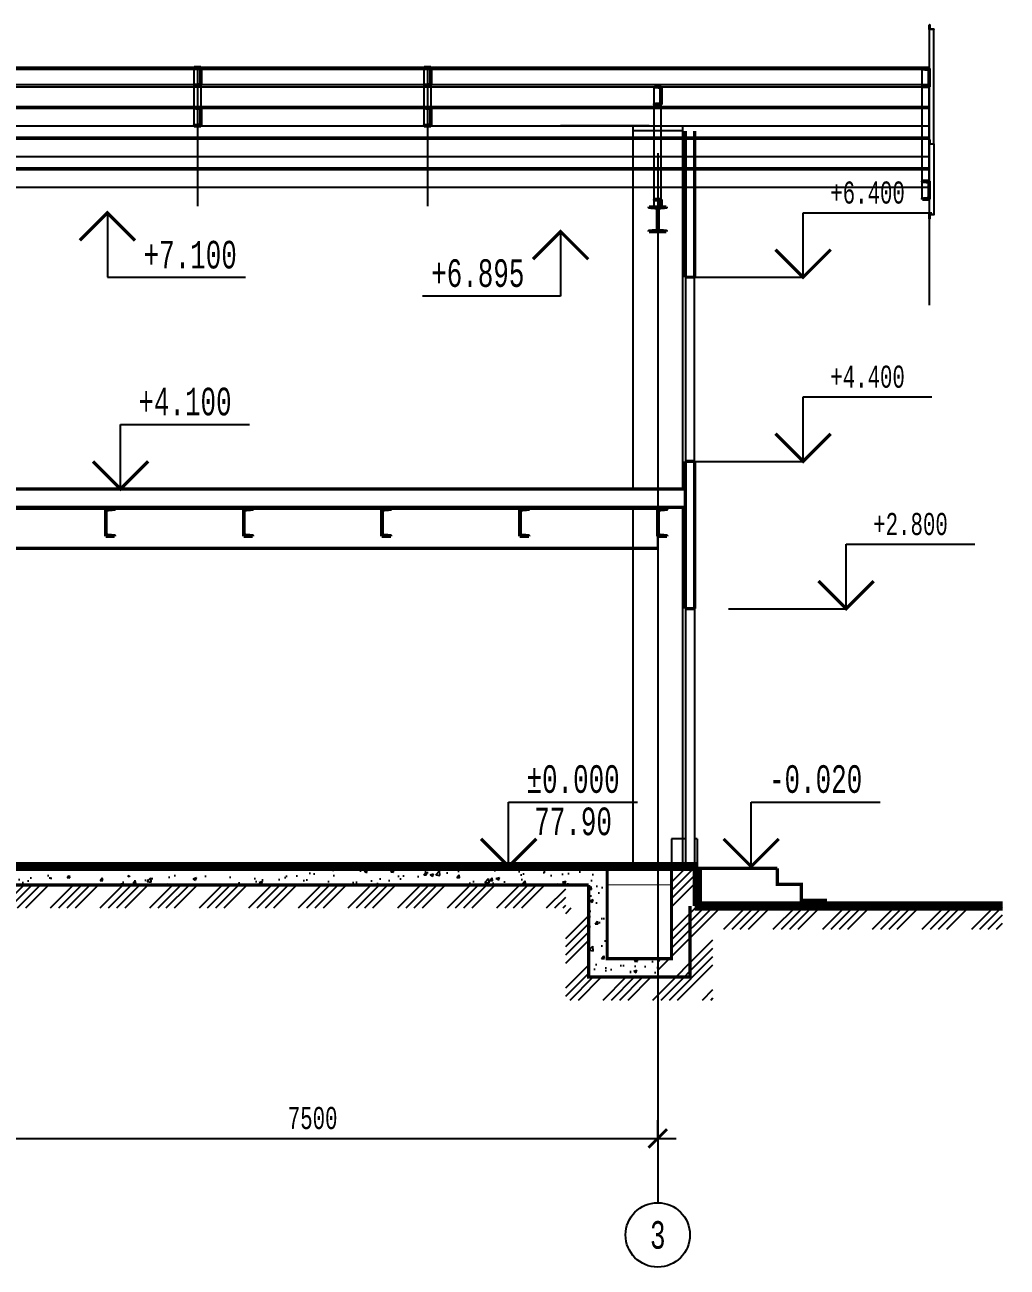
# Model space of a CAD drawing. Extents: x 419008 to 585152, y 366207 to 472224.
# Drawn here: x 547814 to 558487, y 434745 to 448237 of the extents above; entities that cross this region are included whole.
import ezdxf
from ezdxf.enums import TextEntityAlignment as Align

# ---------------------------------------------------------------- set-up
doc = ezdxf.new("R2010")
doc.units = 0
doc.header["$LTSCALE"] = 50
doc.header["$PDSIZE"] = -5
doc.linetypes.add('HIDDEN4', pattern=[10, 5, -5])
doc.layers.get('0').update_dxf_attribs({"linetype": 'CONTINUOUS'})
doc.layers.get('Defpoints').update_dxf_attribs({"linetype": 'CONTINUOUS'})
for name, color, linetype in [('AXIS', 40, 'CONTINUOUS'), ('base', 7, 'CONTINUOUS'), ('TEXT', 7, 'CONTINUOUS'), ('WALL', 5, 'CONTINUOUS')]:
    doc.layers.add(name, color=color, linetype=linetype)
doc.styles.add('MONOTXT1', font='monotxt1', dxfattribs={"width": 0.65, "height": 300})
doc.styles.add('ST_1', font='monotxt.shx', dxfattribs={"width": 0.65, "height": 300})
doc.styles.add('ST_2', font='monotxt.shx', dxfattribs={"width": 0.65, "height": 240})
doc.styles.get("Standard").update_dxf_attribs({"font": 'monotxt.shx', "width": 0.65, "height": 300})
doc.dimstyles.get("Standard").update_dxf_attribs({"dimtxt": 300, "dimasz": 300, "dimexe": 2, "dimexo": 2, "dimgap": 0.09, "dimtad": 1, "dimdec": 0, "dimzin": 0, "dimdsep": 46, "dimtxsty": 'Standard', "dimcen": 0.09, "dimadec": 0, "dimazin": 0, "dimtfac": 1, "dimtdec": 0, "dimtofl": 0, "dimtmove": 0, "dimatfit": 3, "dimfxl": 1, "dimtolj": 1, "dimtzin": 0, "dimarcsym": 0})

# ---------------------------------------------------------------- blocks, each defined once
blk = doc.blocks.new('o_1')
at = {"linetype": 'Continuous'}
for p, q in [((0, 7), (14, 7)), ((0, 0), (0, 7))]:
    blk.add_line(p, q, dxfattribs=at)
at = {"color": 7, "linetype": 'Continuous', "const_width": 0.35}
blk.add_lwpolyline([(-3, 3), (0, 0), (3, 3)], dxfattribs=at)
blk = doc.blocks.new('o_3')
at = {"linetype": 'Continuous'}
for p, q in [((0, 0), (0, -7)), ((0, -7), (15, -7))]:
    blk.add_line(p, q, dxfattribs=at)
at = {"color": 7, "linetype": 'Continuous', "const_width": 0.35}
blk.add_lwpolyline([(-3, -3), (0, 0), (3, -3)], dxfattribs=at)
blk = doc.blocks.new('_ARCHTICK')
at = {"color": 0, "linetype": 'ByBlock', "const_width": 0.15}
blk.add_lwpolyline([(-0.5, -0.5), (0.5, 0.5)], dxfattribs=at)
blk = doc.blocks.new('*D46')
at = {"layer": 'AXIS', "color": 174, "linetype": 'Continuous', "lineweight": -2, "transparency": 16777216}
for p, q in [((547191, 436143), (547191, 436343)), ((554691, 436143), (554691, 436343)), ((546991, 436143), (554891, 436143))]:
    blk.add_line(p, q, dxfattribs=at)
at = {"layer": 'Defpoints', "color": 0, "linetype": 'Continuous', "transparency": 16777216}
for p in [(547191, 436143), (554691, 436143), (554691, 436143)]:
    blk.add_point(p, dxfattribs=at)
at = {"layer": 'AXIS', "color": 174, "linetype": 'Continuous', "lineweight": -2, "transparency": 16777216, "xscale": 200, "yscale": 200, "zscale": 200, "rotation": 180}
blk.add_blockref('_ARCHTICK', (547191, 436143), dxfattribs=at)
at = {"layer": 'AXIS', "color": 174, "linetype": 'Continuous', "lineweight": -2, "transparency": 16777216, "xscale": 200, "yscale": 200, "zscale": 200}
blk.add_blockref('_ARCHTICK', (554691, 436143), dxfattribs=at)
at = {"layer": 'AXIS', "color": 174, "linetype": 'Continuous', "transparency": 16777216, "insert": (550941, 436363), "char_height": 240, "attachment_point": 5, "style": 'ST_2'}
blk.add_mtext('\\A1;7500', dxfattribs=at)
blk = doc.blocks.new('psw')
at = {"color": 7, "linetype": 'Continuous'}
blk.add_circle((0, -350), 350, dxfattribs=at)
at = {"color": 7, "linetype": 'Continuous', "style": 'MONOTXT1', "width": 0.65}
blk.add_attdef('99', text='', height=300, dxfattribs=at).set_placement((0, -350), align=Align.MIDDLE)
blk = doc.blocks.new('2250')
at = {"layer": 'base'}
for p, q in [((3.2, 50), (0, 50)), ((0, 50), (0, 0)), ((0, 0), (50, 0)), ((5, 10.5), (5, 48.2)), ((48.2, 5), (10.5, 5)), ((50, 3.2), (50, 0))]:
    blk.add_line(p, q, dxfattribs=at)
for centre, radius, start, end in [((3.2, 48.2), 1.8, 0, 90), ((10.5, 10.5), 5.5, 180, 270), ((48.2, 3.2), 1.8, 0, 90)]:
    blk.add_arc(centre, radius, start, end, dxfattribs=at)
blk = doc.blocks.new('A$C3DA15161')
at = {"layer": 'WALL'}
blk.add_line((711, 227), (711, -533), dxfattribs=at)
for p, rotation in [((761, 227), 90), ((761, -533), 180)]:
    blk.add_blockref('2250', p, dxfattribs=dict(at, rotation=rotation))

msp = doc.modelspace()

# ---------------------------------------------------------------- hatches: boundary and pattern name
at = {"layer": 'base', "linetype": 'Continuous'}
h = msp.add_hatch(dxfattribs=at)
h.set_pattern_fill('AR-CONC', scale=50, style=0)
h.set_pattern_definition([(50, (450831.37, 464152.64), (358.6301, -31.3761), [37.5, -412.5]), (355, (450831.37, 464152.64), (-69.3757, 376.0961), [30, -330]), (100.4514, (450861.25, 464150.03), (289.2547, 344.7198), [31.8701, -350.571]), (46.1842, (450831.37, 464252.64), (533.6205, -82.7595), [56.25, -618.75]), (96.6356, (450875.83, 464245.74), (467.3314, 487.059), [47.8051, -525.8565]), (351.1842, (450831.37, 464252.64), (467.331, 487.0593), [45, -495]), (21, (450881.37, 464227.64), (298.4535, -201.30945), [37.5, -412.5]), (326, (450881.37, 464227.64), (121.6577, 362.575), [30, -330]), (71.4514, (450906.24, 464210.86), (420.1113, 161.2652), [31.8701, -350.571]), (37.5, (450831.37, 464152.64), (6.07993, 166.44693), [0, -326, 0, -335, 0, -331.25]), (7.5, (450831.37, 464152.64), (131.53477, 197.20586), [0, -191, 0, -318.5, 0, -126.25]), (327.5, (450719.87, 464152.64), (266.91122, -11.27744), [0, -125, 0, -390, 0, -517.5]), (317.5, (450669.87, 464152.64), (291.5931, 50.0525), [0, -162.5, 0, -259, 0, -367.5])])
h.paths.add_polyline_path([(553940.7, 438896.4), (553940.7, 437896.4), (554690.7, 437896.4), (554690.7, 438096.4), (554140.7, 438096.4), (554140.7, 439096.4), (550524.4, 439096.4), (550524.4, 438999.9), (547190.7, 438999.9), (547190.7, 438896.4)])
at = {"layer": 'WALL'}
h = msp.add_hatch(dxfattribs=at)
h.set_pattern_fill('ANSI34', color=256, scale=20, style=0)
h.set_pattern_definition([(45, (484422.03, 442326.14), (-269.4077, 269.4077), []), (45, (484511.83, 442326.14), (-269.4077, 269.4077), []), (45, (484601.63, 442326.14), (-269.4077, 269.4077), []), (45, (484691.44, 442326.14), (-269.4077, 269.4077), [])])
h.paths.add_polyline_path([(539790.7, 438646.4), (539690.7, 438646.4), (539690.7, 438246.4), (539790.7, 438246.4)])
h.paths.add_polyline_path([(547190.7, 438896.4), (539790.7, 438896.4), (539790.7, 438646.4), (547190.7, 438646.4)])
h.paths.add_polyline_path([(547458.5, 438896.4), (547190.7, 438896.4), (547190.7, 438646.4), (547595.2, 438646.4)])
h.paths.add_polyline_path([(553690.7, 438896.4), (547458.5, 438896.4), (547595.2, 438646.4), (553690.7, 438646.4)])
h.paths.add_polyline_path([(553940.7, 438646.4), (553690.7, 438646.4), (553690.7, 437646.4), (554690.7, 437646.4), (554690.7, 437896.4), (553940.7, 437896.4)])
h.paths.add_polyline_path([(555290.7, 438666.4), (555090.7, 438666.4), (555090.7, 439096.4), (554840.7, 439096.4), (554840.7, 438096.4), (554690.7, 438096.4), (554690.7, 437646.4), (555290.7, 437646.4)])
h.paths.add_polyline_path([(558437.1, 438666.4), (555290.7, 438666.4), (555290.7, 438416.4), (558437.1, 438416.4)])

# ---------------------------------------------------------------- linework, layer by layer
at = {"color": 7, "linetype": 'Continuous'}
for p, q in [((555020.7, 445496.4), (556270.2, 445496.4)), ((555020.7, 443496.4), (556270.2, 443496.4)), ((555457.9, 441896.4), (556737, 441896.4))]:
    msp.add_line(p, q, dxfattribs=at)
at = {"layer": 'AXIS'}
for p, q in [((549690.7, 447776.5), (549690.7, 446266.3)), ((552190.7, 447776.5), (552190.7, 446266.3)), ((557640.7, 447352.2), (557640.7, 445194.7)), ((554690.7, 446844.4), (554690.7, 435445.2))]:
    msp.add_line(p, q, dxfattribs=at)
at = {"layer": 'base', "color": 1, "linetype": 'Continuous', "const_width": 35}
for points in [[(554840.7, 439096.4), (554840.7, 438096.4), (554140.7, 438096.4), (554140.7, 439096.4)], [(555040.7, 438666.4), (555040.7, 437896.4), (553940.7, 437896.4), (553940.7, 438896.4)]]:
    msp.add_lwpolyline(points, dxfattribs=at)
at = {"layer": 'base', "color": 7, "linetype": 'Continuous', "const_width": 35}
msp.add_lwpolyline([(539540.7, 438896.4), (553940.7, 438896.4)], dxfattribs=at)
at = {"layer": 'base', "color": 7, "linetype": 'HIDDEN4', "ltscale": 0.5, "const_width": 10}
msp.add_lwpolyline([(554140.7, 438896.4), (554840.7, 438896.4)], dxfattribs=at)
at = {"layer": 'WALL'}
for p, q in [((557640.7, 448187.3), (557640.7, 446989.3)), ((557690.7, 446939.3), (557690.7, 448187.3)), ((554420.7, 447139.3), (554420.7, 443196.4)), ((554960.7, 447139.3), (554960.7, 443196.4)), ((557640.7, 446939.3), (557640.7, 446179.3)), ((554990.7, 445496.4), (554990.7, 443496.4)), ((555090.7, 443496.4), (555090.7, 445496.4)), ((554690.7, 442546.4), (554690.7, 442996.4)), ((554990.7, 441896.4), (554990.7, 439096.4)), ((555090.7, 441896.4), (555090.7, 439096.4)), ((554840.7, 439396.4), (554840.7, 439096.4))]:
    msp.add_line(p, q, dxfattribs=at)
at = {"layer": 'WALL', "color": 6}
for p, q in [((538240.7, 447776.5), (557640.7, 447776.5)), ((538240.7, 447756.9), (557640.7, 447756.9)), ((557640.7, 447563.6), (557640.7, 447776.5)), ((538240.7, 447590.6), (557640.7, 447590.6)), ((538240.7, 447563.6), (557640.7, 447563.6))]:
    msp.add_line(p, q, dxfattribs=at)
at = {"layer": 'WALL', "color": 2}
for p, q in [((549652.7, 447139.3), (549652.7, 447774.2)), ((552152.7, 447141.6), (552152.7, 447776.5)), ((557564.7, 446341.4), (557564.7, 447761.4)), ((549728.7, 447339.3), (549728.7, 447576.5)), ((552228.7, 447339.3), (552228.7, 447576.5)), ((554652.7, 446261.4), (554652.7, 447567.5)), ((554728.7, 446261.4), (554728.7, 447567.5)), ((557640.7, 446541.4), (557640.7, 447576.5)), ((554420.7, 442996.4), (554420.7, 439096.4)), ((554960.7, 442996.4), (554960.7, 439096.4))]:
    msp.add_line(p, q, dxfattribs=at)
at = {"layer": 'WALL', "color": 255}
for p, q in [((538240.7, 447352.2), (557640.7, 447352.2)), ((538240.7, 447332.6), (557640.7, 447332.6)), ((538240.7, 447139.3), (557640.7, 447139.3)), ((538240.7, 447018.8), (557640.7, 447018.8)), ((538240.7, 446999.3), (557640.7, 446999.3)), ((538240.7, 446806), (557640.7, 446806)), ((538240.7, 446683.3), (557640.7, 446683.3)), ((538240.7, 446665.9), (557640.7, 446665.9)), ((538240.7, 446472.7), (557640.7, 446472.7))]:
    msp.add_line(p, q, dxfattribs=at)
at = {"layer": 'WALL', "color": 1}
msp.add_line((554595.7, 447141.4), (553635.4, 447141.4), dxfattribs=at)
msp.add_line((554595.7, 447141.4), (553635.4, 447141.4), dxfattribs=at)
at = {"layer": 'WALL'}
for points, const_width in [([(549652.7, 447776.5), (549652.7, 447774.2)], 35), ([(549728.7, 447776.5), (549652.7, 447776.5)], 35), ([(549656.4, 447770.2), (549714.8, 447765.1)], 35), ([(549723.5, 447597.3), (549723.5, 447755.7)], 35), ([(549728.7, 447576.5), (549728.7, 447776.5)], 35), ([(552152.7, 447776.5), (552152.7, 447774.2)], 35), ([(552228.7, 447776.5), (552152.7, 447776.5)], 35), ([(552156.4, 447770.2), (552214.8, 447765.1)], 35), ([(552223.5, 447597.3), (552223.5, 447755.7)], 35), ([(552228.7, 447576.5), (552228.7, 447776.5)], 35), ([(557564.7, 447763.6), (557564.7, 447761.4)], 35), ([(557640.7, 447763.6), (557564.7, 447763.6)], 35), ([(557568.4, 447757.4), (557626.8, 447752.3)], 35), ([(557635.5, 447584.4), (557635.5, 447742.8)], 35), ([(557640.7, 447563.6), (557640.7, 447763.6)], 35), ([(549652.7, 447578.7), (549652.7, 447576.5)], 35), ([(549652.7, 447576.5), (549728.7, 447576.5)], 35), ([(549656.4, 447582.7), (549714.8, 447587.8)], 35), ([(552152.7, 447578.7), (552152.7, 447576.5)], 35), ([(552152.7, 447576.5), (552228.7, 447576.5)], 35), ([(552156.4, 447582.7), (552214.8, 447587.8)], 35), ([(554652.7, 447569.5), (554652.7, 447567.2)], 35), ([(554728.7, 447569.5), (554652.7, 447569.5)], 35), ([(554656.4, 447563.3), (554714.8, 447558.1)], 35), ([(554723.5, 447390.3), (554723.5, 447548.7)], 35), ([(554728.7, 447369.5), (554728.7, 447569.5)], 35), ([(557564.7, 447565.9), (557564.7, 447563.6)], 35), ([(557564.7, 447563.6), (557640.7, 447563.6)], 35), ([(557568.4, 447569.9), (557626.8, 447575)], 35), ([(549652.7, 447339.3), (549652.7, 447337.1)], 35), ([(549728.7, 447339.3), (549652.7, 447339.3)], 35), ([(549656.4, 447333.1), (549714.8, 447328)], 35), ([(549723.5, 447160.1), (549723.5, 447318.5)], 35), ([(549728.7, 447139.3), (549728.7, 447339.3)], 35), ([(552152.7, 447339.3), (552152.7, 447337.1)], 35), ([(552228.7, 447339.3), (552152.7, 447339.3)], 35), ([(552156.4, 447333.1), (552214.8, 447328)], 35), ([(552223.5, 447160.1), (552223.5, 447318.5)], 35), ([(552228.7, 447139.3), (552228.7, 447339.3)], 35), ([(554652.7, 447371.7), (554652.7, 447369.5)], 35), ([(554652.7, 447369.5), (554728.7, 447369.5)], 35), ([(554656.4, 447375.7), (554714.8, 447380.8)], 35), ([(549652.7, 447141.6), (549652.7, 447139.3)], 35), ([(549652.7, 447139.3), (549728.7, 447139.3)], 35), ([(549656.4, 447145.6), (549714.8, 447150.7)], 35), ([(552152.7, 447141.6), (552152.7, 447139.3)], 35), ([(552152.7, 447139.3), (552228.7, 447139.3)], 35), ([(552156.4, 447145.6), (552214.8, 447150.7)], 35), ([(554990.7, 447086), (554990.7, 445496.4)], 35), ([(555090.7, 447086), (555090.7, 445496.4)], 35), ([(557564.7, 446541.4), (557564.7, 446539.2)], 35), ([(557640.7, 446541.4), (557564.7, 446541.4)], 35), ([(557568.4, 446535.2), (557626.8, 446530.1)], 35), ([(557635.5, 446362.2), (557635.5, 446520.6)], 35), ([(557640.7, 446341.4), (557640.7, 446541.4)], 35), ([(554652.7, 446341.4), (554652.7, 446339.2)], 35), ([(554728.7, 446341.4), (554652.7, 446341.4)], 35), ([(554656.4, 446335.2), (554714.8, 446330.1)], 35), ([(554723.5, 446261.3), (554723.5, 446320.6)], 35), ([(554728.7, 446261.3), (554728.7, 446341.4)], 35), ([(557564.7, 446343.6), (557564.7, 446341.4)], 35), ([(557564.7, 446341.4), (557640.7, 446341.4)], 35), ([(557568.4, 446347.6), (557626.8, 446352.7)], 35), ([(554595.7, 446261.4), (554595.7, 446258.9)], 35), ([(554690.7, 446261.4), (554595.7, 446261.4)], 35), ([(554599.8, 446254.4), (554674.7, 446247.9)], 35), ([(554684.7, 446015.9), (554684.7, 446236.9)], 35), ([(554690.7, 446261.4), (554785.7, 446261.4)], 35), ([(554690.7, 445991.4), (554690.7, 446261.4)], 35), ([(554690.7, 445991.4), (554690.7, 446261.4)], 35), ([(554696.7, 446015.9), (554696.7, 446236.9)], 35), ([(554781.6, 446254.4), (554706.7, 446247.9)], 35), ([(554785.7, 446261.4), (554785.7, 446258.9)], 35), ([(554595.7, 445993.9), (554595.7, 445991.4)], 35), ([(554595.7, 445991.4), (554690.7, 445991.4)], 35), ([(554599.8, 445998.4), (554674.7, 446004.9)], 35), ([(554785.7, 445991.4), (554690.7, 445991.4)], 35), ([(554781.6, 445998.4), (554706.7, 446004.9)], 35), ([(554785.7, 445993.9), (554785.7, 445991.4)], 35), ([(554990.7, 445496.4), (555090.7, 445496.4)], 35), ([(554990.7, 443496.4), (555090.7, 443496.4)], 35), ([(554990.7, 443496.4), (554990.7, 441896.4)], 35), ([(555090.7, 443496.4), (555090.7, 441896.4)], 35), ([(539540.7, 443196.4), (554990.7, 443196.4)], 35), ([(539390.7, 442996.4), (554990.7, 442996.4)], 35), ([(548690.7, 442682.2), (548690.7, 442982.2)], 35), ([(548690.7, 442982.2), (548790.7, 442982.2)], 35), ([(548697.2, 442708.3), (548697.2, 442956.1)], 35), ([(548786.1, 442974.9), (548708.2, 442968.1)], 35), ([(548790.7, 442982.2), (548790.7, 442979.9)], 35), ([(550190.7, 442682.2), (550190.7, 442982.2)], 35), ([(550190.7, 442982.2), (550290.7, 442982.2)], 35), ([(550197.2, 442708.3), (550197.2, 442956.1)], 35), ([(550286.1, 442974.9), (550208.2, 442968.1)], 35), ([(550290.7, 442982.2), (550290.7, 442979.9)], 35), ([(551690.7, 442982.2), (551790.7, 442982.2)], 35), ([(551690.7, 442682.2), (551690.7, 442982.2)], 35), ([(551697.2, 442708.3), (551697.2, 442956.1)], 35), ([(551786.1, 442974.9), (551708.2, 442968.1)], 35), ([(551790.7, 442982.2), (551790.7, 442979.9)], 35), ([(553190.7, 442982.2), (553290.7, 442982.2)], 35), ([(553190.7, 442682.2), (553190.7, 442982.2)], 35), ([(553197.2, 442708.3), (553197.2, 442956.1)], 35), ([(553286.1, 442974.9), (553208.2, 442968.1)], 35), ([(553290.7, 442982.2), (553290.7, 442979.9)], 35), ([(554690.7, 442982.2), (554790.7, 442982.2)], 35), ([(554690.7, 442682.2), (554690.7, 442982.2)], 35), ([(554697.2, 442708.3), (554697.2, 442956.1)], 35), ([(554786.1, 442974.9), (554708.2, 442968.1)], 35), ([(554790.7, 442982.2), (554790.7, 442979.9)], 35), ([(548790.7, 442682.2), (548690.7, 442682.2)], 35), ([(548786.1, 442689.5), (548708.2, 442696.3)], 35), ([(548790.7, 442684.5), (548790.7, 442682.2)], 35), ([(550290.7, 442682.2), (550190.7, 442682.2)], 35), ([(550286.1, 442689.5), (550208.2, 442696.3)], 35), ([(550290.7, 442684.5), (550290.7, 442682.2)], 35), ([(551790.7, 442682.2), (551690.7, 442682.2)], 35), ([(551786.1, 442689.5), (551708.2, 442696.3)], 35), ([(551790.7, 442684.5), (551790.7, 442682.2)], 35), ([(553290.7, 442682.2), (553190.7, 442682.2)], 35), ([(553286.1, 442689.5), (553208.2, 442696.3)], 35), ([(553290.7, 442684.5), (553290.7, 442682.2)], 35), ([(554790.7, 442682.2), (554690.7, 442682.2)], 35), ([(554786.1, 442689.5), (554708.2, 442696.3)], 35), ([(554790.7, 442684.5), (554790.7, 442682.2)], 35), ([(554990.7, 441896.4), (555090.7, 441896.4)], 35), ([(539290.7, 439096.4), (555120.7, 439096.4)], 100), ([(555120.7, 439076.4), (555120.7, 438666.4)], 100), ([(555090.7, 439076.4), (555990.7, 439076.4)], 35), ([(555990.7, 439076.4), (555990.7, 438903.4), (556250.7, 438903.4), (556250.7, 438730.4), (556510.7, 438730.4), (556510.7, 438666.4)], 35), ([(555090.7, 438666.4), (558437.1, 438666.4)], 100)]:
    msp.add_lwpolyline(points, dxfattribs=dict(at, const_width=const_width))
at = {"layer": 'WALL', "const_width": 35}
for points in [[(549656.4, 447770.2, -0.3888787), (549652.7, 447774.2)], [(549714.8, 447765.1, -0.3888787), (549723.5, 447755.7)], [(552156.4, 447770.2, -0.3888787), (552152.7, 447774.2)], [(552214.8, 447765.1, -0.3888787), (552223.5, 447755.7)], [(557568.4, 447757.4, -0.3888787), (557564.7, 447761.4)], [(557626.8, 447752.3, -0.3888787), (557635.5, 447742.8)], [(549652.7, 447578.7, -0.3888787), (549656.4, 447582.7)], [(549723.5, 447597.3, -0.3888787), (549714.8, 447587.8)], [(552152.7, 447578.7, -0.3888787), (552156.4, 447582.7)], [(552223.5, 447597.3, -0.3888787), (552214.8, 447587.8)], [(554656.4, 447563.3, -0.3888787), (554652.7, 447567.2)], [(554714.8, 447558.1, -0.3888787), (554723.5, 447548.7)], [(557564.7, 447565.9, -0.3888787), (557568.4, 447569.9)], [(557635.5, 447584.4, -0.3888787), (557626.8, 447575)], [(554723.5, 447390.3, -0.3888787), (554714.8, 447380.8)], [(549656.4, 447333.1, -0.3888787), (549652.7, 447337.1)], [(549714.8, 447328, -0.3888787), (549723.5, 447318.5)], [(552156.4, 447333.1, -0.3888787), (552152.7, 447337.1)], [(552214.8, 447328, -0.3888787), (552223.5, 447318.5)], [(554652.7, 447371.7, -0.3888787), (554656.4, 447375.7)], [(549652.7, 447141.6, -0.3888787), (549656.4, 447145.6)], [(549723.5, 447160.1, -0.3888787), (549714.8, 447150.7)], [(552152.7, 447141.6, -0.3888787), (552156.4, 447145.6)], [(552223.5, 447160.1, -0.3888787), (552214.8, 447150.7)], [(557568.4, 446535.2, -0.3888787), (557564.7, 446539.2)], [(557626.8, 446530.1, -0.3888787), (557635.5, 446520.6)], [(554656.4, 446335.2, -0.3888787), (554652.7, 446339.2)], [(554714.8, 446330.1, -0.3888787), (554723.5, 446320.6)], [(557564.7, 446343.6, -0.3888787), (557568.4, 446347.6)], [(557635.5, 446362.2, -0.3888787), (557626.8, 446352.7)], [(554599.8, 446254.4, -0.3888787), (554595.7, 446258.9)], [(554674.7, 446247.9, -0.3888787), (554684.7, 446236.9)], [(554706.7, 446247.9, 0.3888787), (554696.7, 446236.9)], [(554781.6, 446254.4, 0.3888787), (554785.7, 446258.9)], [(554595.7, 445993.9, -0.3888787), (554599.8, 445998.4)], [(554684.7, 446015.9, -0.3888787), (554674.7, 446004.9)], [(554696.7, 446015.9, 0.3888787), (554706.7, 446004.9)], [(554785.7, 445993.9, 0.3888787), (554781.6, 445998.4)], [(548708.2, 442968.1, 0.3888787), (548697.2, 442956.1)], [(548786.1, 442974.9, 0.3888787), (548790.7, 442979.9)], [(550208.2, 442968.1, 0.3888787), (550197.2, 442956.1)], [(550286.1, 442974.9, 0.3888787), (550290.7, 442979.9)], [(551708.2, 442968.1, 0.3888787), (551697.2, 442956.1)], [(551786.1, 442974.9, 0.3888787), (551790.7, 442979.9)], [(553208.2, 442968.1, 0.3888787), (553197.2, 442956.1)], [(553286.1, 442974.9, 0.3888787), (553290.7, 442979.9)], [(554708.2, 442968.1, 0.3888787), (554697.2, 442956.1)], [(554786.1, 442974.9, 0.3888787), (554790.7, 442979.9)], [(548697.2, 442708.3, 0.3888787), (548708.2, 442696.3)], [(548790.7, 442684.5, 0.3888787), (548786.1, 442689.5)], [(550197.2, 442708.3, 0.3888787), (550208.2, 442696.3)], [(550290.7, 442684.5, 0.3888787), (550286.1, 442689.5)], [(551697.2, 442708.3, 0.3888787), (551708.2, 442696.3)], [(551790.7, 442684.5, 0.3888787), (551786.1, 442689.5)], [(553197.2, 442708.3, 0.3888787), (553208.2, 442696.3)], [(553290.7, 442684.5, 0.3888787), (553286.1, 442689.5)], [(554697.2, 442708.3, 0.3888787), (554708.2, 442696.3)], [(554790.7, 442684.5, 0.3888787), (554786.1, 442689.5)]]:
    msp.add_lwpolyline(points, format="xyb", dxfattribs=at)
at = {"layer": 'WALL'}
for points in [[(554960.7, 447086), (554420.7, 447086)], [(539540.7, 442996.4), (554990.7, 442996.4)], [(539690.7, 442982.2), (554690.7, 442982.2)], [(539690.7, 442560.6), (554690.7, 442560.6)], [(539690.7, 442546.4), (554690.7, 442546.4)], [(554990.7, 439396.4), (554840.7, 439396.4)], [(555120.7, 439396.4), (555090.7, 439396.4)], [(555120.7, 439396.4), (555120.7, 438739.4)]]:
    msp.add_lwpolyline(points, dxfattribs=at)

# ---------------------------------------------------------------- block references
at = {"color": 7, "linetype": 'Continuous', "yscale": 100, "zscale": 100}
for name, p, xscale in [('o_3', (548710.9, 446196.3), 100), ('o_1', (556270.2, 445496.4), 100), ('o_3', (553635.4, 445991.4), -100), ('o_1', (556270.2, 443496.4), 100), ('o_1', (548854.3, 443196.4), 100), ('o_1', (556737, 441896.4), 100)]:
    msp.add_blockref(name, p, dxfattribs=dict(at, xscale=xscale))
at = {"layer": 'AXIS', "linetype": 'Continuous'}
msp.add_blockref('psw', (554690.7, 435445.2), dxfattribs=at).add_auto_attribs({'99': '3'})
at = {"layer": 'TEXT', "xscale": 100, "yscale": 100, "zscale": 100}
for p in [(553070.9, 439096.4), (555705.9, 439096.4)]:
    msp.add_blockref('o_1', p, dxfattribs=at)
at = {"layer": 'WALL', "xscale": -1, "rotation": 270}
msp.add_blockref('2250', (557640.7, 448187.3), dxfattribs=at)
at = {"layer": 'WALL', "color": 40, "xscale": -1}
msp.add_blockref('A$C3DA15161', (558401.8, 446712.8), dxfattribs=at)

# ---------------------------------------------------------------- texts
at = {"color": 7, "linetype": 'Continuous', "style": 'ST_1', "width": 0.65}
for s, height, p in [('+6.400', 240, (556970.2, 446296.4)), ('+7.100', 300, (549610.9, 445591.4)), ('+6.895', 300, (552735.4, 445391.4)), ('+4.400', 240, (556970.2, 444296.4)), ('+4.100', 300, (549554.3, 443996.4)), ('+2.800', 240, (557437, 442696.4))]:
    msp.add_text(s, height=height, dxfattribs=at).set_placement(p, align=Align.CENTER)
at = {"layer": 'TEXT', "style": 'ST_1', "width": 0.65}
for s, p in [('%%p0.000', (553770.9, 439896.4)), ('-0.020', (556405.9, 439896.4)), ('77.90', (553770.9, 439436.8))]:
    msp.add_text(s, height=300, dxfattribs=at).set_placement(p, align=Align.CENTER)

# ---------------------------------------------------------------- dimensions: what is measured, and where the dimension line sits
at = {"layer": 'AXIS', "linetype": 'Continuous'}
dim = msp.add_aligned_dim(p1=(547190.7, 436143.1), p2=(554690.7, 436143.1), distance=0, dimstyle='Standard', override={"dimscale": 100, "dimtxt": 225, "dimasz": 2, "dimexo": 0, "dimgap": 1, "dimtxsty": 'ST_2', "dimblk1": 'ARCHTICK', "dimblk2": 'ARCHTICK', "dimsah": 1, "dimcen": 3, "dimdle": 2, "dimclrd": 174, "dimclre": 174, "dimclrt": 174, "dimadec": 2, "dimtix": 1, "dimtofl": 1, "dimtmove": 2, "dimldrblk": 'ARCHTICK'}, dxfattribs=at)
dim.commit()
dim.dimension.update_dxf_attribs({"geometry": '*D46', "text_midpoint": (550940.7, 436363.1)})

doc.saveas('drawing.dxf')
